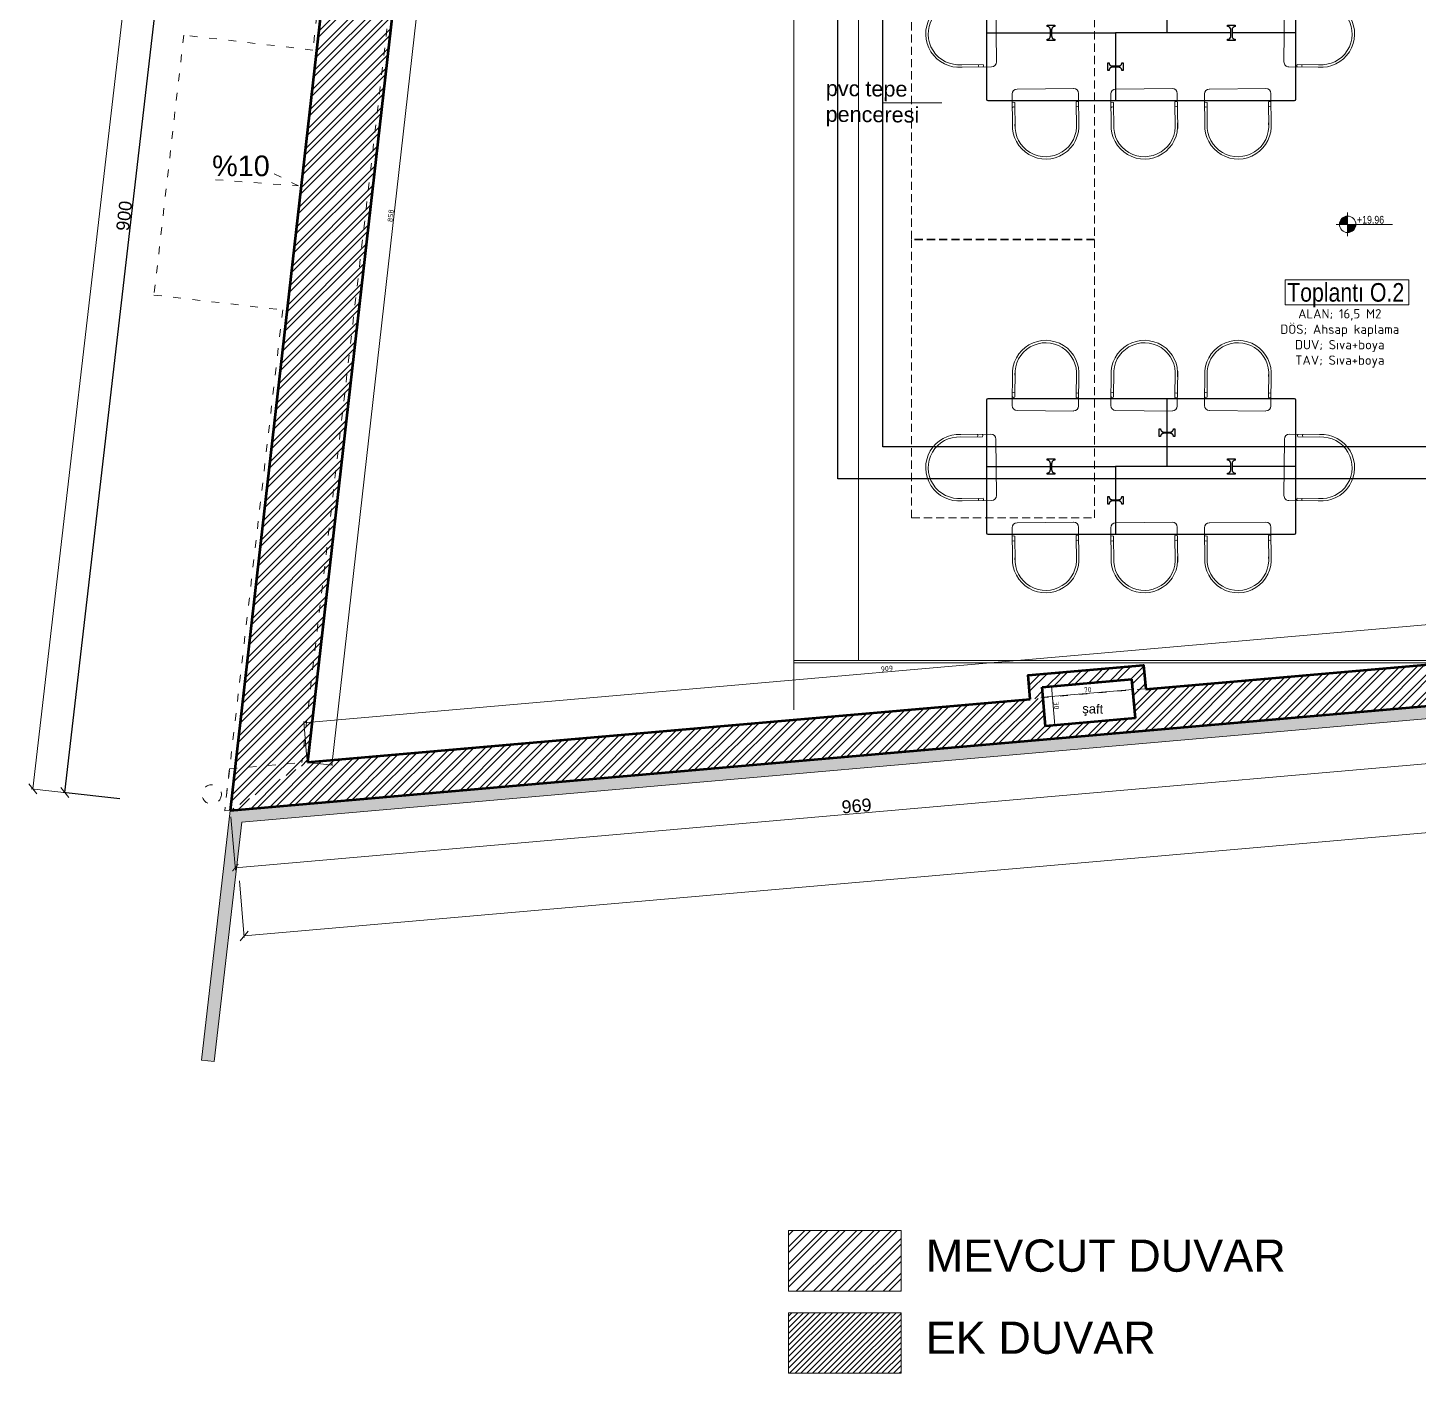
# Model space of a CAD drawing. Header units: inches. Extents: x -10121 to 9010, y 58067 to 62726.
# Drawn here: x 967 to 2046, y 59992 to 61036 of the extents above; entities that cross this region are included whole.
import ezdxf

# ---------------------------------------------------------------- set-up
doc = ezdxf.new("R2010")
doc.units = ezdxf.units.IN
doc.linetypes.add('ACAD_ISO03W100', pattern=[30, 12, -18])
doc.linetypes.add('HIDDEN', pattern=[9.525, 6.35, -3.175])
for name, color, linetype in [('2D-1$Metal', 251, 'Continuous'), ('2D-1$Wood', 35, 'Continuous'), ('S2000-025 Antet', 7, 'Continuous')]:
    doc.layers.add(name, color=color, linetype=linetype)
for name, color, linetype, lineweight in [('A-DUVAR 0.20', 41, 'Continuous', 20), ('A-DUVAR 0.50', 40, 'Continuous', 50), ('A-YAZI 0.09', 41, 'Continuous', 9), ('A-YAZI 0.15', 190, 'Continuous', 15), ('Auto-Olcu', 33, 'Continuous', 15), ('Auto-Silik', 251, 'Continuous', 5), ('Auto-Silik_Cizgiler', 47, 'Continuous', 9), ('Auto-SilikCizgiler', 251, 'Continuous', 9), ('Auto-Tefris', 32, 'Continuous', 9), ('BACAHATCH', 8, 'Continuous', 13), ('OLCU+KOT', 70, 'Continuous', 20), ('yazi mekan 020', 9, 'Continuous', 20)]:
    doc.layers.add(name, color=color, linetype=linetype, lineweight=lineweight)
doc.styles.add('1-20', font='isocpeur.ttf', dxfattribs={"height": 4})
doc.styles.get("Standard").update_dxf_attribs({"font": 'arial.ttf'})
doc.styles.add('STYLE1', font='technic_.ttf')
doc.styles.add('swis721cnbt10', font='isocpeur.ttf', dxfattribs={"height": 10})
doc.styles.add('swis721cnbt20', font='swissck.ttf', dxfattribs={"height": 20})
doc.dimstyles.get("Standard").update_dxf_attribs({"dimtxt": 0.18, "dimasz": 0.18, "dimexe": 0.18, "dimexo": 0.0625, "dimgap": 0.09, "dimtad": 0, "dimtih": 1, "dimtoh": 1, "dimdec": 4, "dimzin": 0, "dimdsep": 46, "dimtxsty": 'Standard', "dimcen": 0.09, "dimadec": 0, "dimazin": 0, "dimtfac": 1, "dimtdec": 4, "dimtofl": 0, "dimtmove": 0, "dimatfit": 3, "dimfxl": 1, "dimtolj": 1, "dimtzin": 0, "dimarcsym": 0})
doc.dimstyles.new('ölçü 1_20', dxfattribs={"dimtxt": 4, "dimasz": 1, "dimexe": 1, "dimexo": 3, "dimtad": 1, "dimdec": 0, "dimtxsty": '1-20', "dimblk": 'ARCHTICK', "dimcen": 1.5, "dimclrd": 256, "dimclre": 256, "dimclrt": 256, "dimadec": 0, "dimazin": 0, "dimtfac": 1, "dimtdec": 0, "dimtmove": 0, "dimatfit": 3, "dimldrblk": 'ARCHTICK', "dimfxl": 1, "dimlwd": -1, "dimlwe": -1, "dimarcsym": 0})
doc.dimstyles.new('ölçü 1_50', dxfattribs={"dimtxt": 10, "dimasz": 5, "dimexe": 2, "dimexo": 5, "dimtad": 1, "dimdec": 0, "dimtxsty": 'Standard', "dimblk": 'ARCHTICK', "dimcen": 2.5, "dimclrd": 256, "dimclre": 256, "dimclrt": 256, "dimadec": 0, "dimazin": 0, "dimtfac": 1, "dimtdec": 0, "dimtmove": 0, "dimatfit": 3, "dimldrblk": 'ARCHTICK', "dimfxl": 1, "dimlwd": -1, "dimlwe": -1, "dimarcsym": 0})

# ---------------------------------------------------------------- blocks, each defined once
blk = doc.blocks.new('_OBLIQUE')
at = {"color": 0, "linetype": 'ByBlock'}
blk.add_line((-0.5, -0.5), (0.5, 0.5), dxfattribs=at)
blk = doc.blocks.new('*D313')
at = {"layer": 'Auto-Olcu', "color": 0, "lineweight": -2, "ltscale": 5, "transparency": 16777216}
for p, q in [((995.6, 60442.5), (1099.1, 61336.5)), ((1141.9, 61331.5), (1097.9, 61336.6)), ((1038.3, 60437.5), (994.3, 60442.6))]:
    blk.add_line(p, q, dxfattribs=at)
at = {"layer": 'DEFPOINTS', "color": 0, "ltscale": 5, "transparency": 16777216}
for p in [(1099.1, 61336.5), (1148.8, 61330.7), (1045.3, 60436.7)]:
    blk.add_point(p, dxfattribs=at)
at = {"layer": 'Auto-Olcu', "color": 0, "lineweight": -2, "ltscale": 5, "transparency": 16777216, "xscale": 7, "yscale": 7, "zscale": 7}
for p, rotation in [((1099.1, 61336.5), 83.39249380122112), ((995.6, 60442.5), 263.3924938012211)]:
    blk.add_blockref('_OBLIQUE', p, dxfattribs=dict(at, rotation=rotation))
at = {"layer": 'Auto-Olcu', "color": 0, "ltscale": 5, "transparency": 16777216, "insert": (1041.7, 60890.1), "char_height": 10, "attachment_point": 5, "rotation": 83.3925}
blk.add_mtext('\\A1;900', dxfattribs=at)
blk = doc.blocks.new('_ARCHTICK')
at = {"color": 0, "linetype": 'ByBlock', "const_width": 0.15}
blk.add_lwpolyline([(-0.5, -0.5), (0.5, 0.5)], dxfattribs=at)
blk = doc.blocks.new('*D315')
at = {"layer": 'Auto-Olcu', "ltscale": 5, "transparency": 16777216}
for p, q in [((2089.6, 60508), (2093.2, 60466.6)), ((1127.9, 60384.2), (2093, 60468.5)), ((1124.4, 60423.7), (1128.1, 60382.2))]:
    blk.add_line(p, q, dxfattribs=at)
at = {"layer": 'DEFPOINTS', "color": 0, "ltscale": 5, "transparency": 16777216}
for p in [(2089.1, 60513), (2093, 60468.5), (1124, 60428.6)]:
    blk.add_point(p, dxfattribs=at)
at = {"layer": 'Auto-Olcu', "ltscale": 5, "transparency": 16777216, "xscale": 5, "yscale": 5, "zscale": 5}
for p, rotation in [((2093, 60468.5), 4.99457805953644), ((1127.9, 60384.2), 184.9945780595365)]:
    blk.add_blockref('_ARCHTICK', p, dxfattribs=dict(at, rotation=rotation))
at = {"layer": 'Auto-Olcu', "ltscale": 5, "transparency": 16777216, "insert": (1610, 60432.1), "char_height": 10, "attachment_point": 5, "rotation": 4.9946}
blk.add_mtext('969', dxfattribs=at)
blk = doc.blocks.new('*D318')
at = {"layer": 'Auto-Olcu', "ltscale": 5, "transparency": 16777216}
for p, q in [((1757, 60524.7), (1762.2, 60525.1)), ((1761.2, 60525), (1763.8, 60494.7)), ((1759.6, 60494.3), (1764.8, 60494.8))]:
    blk.add_line(p, q, dxfattribs=at)
at = {"layer": 'DEFPOINTS', "color": 0, "ltscale": 5, "transparency": 16777216}
for p in [(1754, 60524.4, 0), (1756.7, 60494.1), (1763.8, 60494.7)]:
    blk.add_point(p, dxfattribs=at)
at = {"layer": 'Auto-Olcu', "ltscale": 5, "transparency": 16777216}
for p, rotation in [((1761.2, 60525), 94.99457805951812), ((1763.8, 60494.7), 274.9945780595181)]:
    blk.add_blockref('_ARCHTICK', p, dxfattribs=dict(at, rotation=rotation))
at = {"layer": 'Auto-Olcu', "ltscale": 5, "transparency": 16777216, "insert": (1765.1, 60510.1), "char_height": 4, "attachment_point": 5, "rotation": 274.9946, "style": '1-20'}
blk.add_mtext('30', dxfattribs=at)
blk = doc.blocks.new('*D319')
at = {"layer": 'Auto-Olcu', "ltscale": 5, "transparency": 16777216}
for p, q in [((1754.3, 60521.4), (1754.8, 60515.6)), ((1754.7, 60516.6), (1824.4, 60522.6)), ((1824, 60527.5), (1824.5, 60521.7))]:
    blk.add_line(p, q, dxfattribs=at)
at = {"layer": 'DEFPOINTS', "color": 0, "ltscale": 5, "transparency": 16777216}
for p in [(1823.7, 60530.5, 0), (1754, 60524.4, 0), (1824.4, 60522.6)]:
    blk.add_point(p, dxfattribs=at)
at = {"layer": 'Auto-Olcu', "ltscale": 5, "transparency": 16777216}
for p, rotation in [((1824.4, 60522.6), 4.994578059537012), ((1754.7, 60516.6), 184.994578059537)]:
    blk.add_blockref('_ARCHTICK', p, dxfattribs=dict(at, rotation=rotation))
at = {"layer": 'Auto-Olcu', "ltscale": 5, "transparency": 16777216, "insert": (1789.3, 60522.2), "char_height": 4, "attachment_point": 5, "rotation": 4.9946, "style": '1-20'}
blk.add_mtext('70', dxfattribs=at)
blk = doc.blocks.new('*D334')
at = {"layer": 'Auto-Olcu', "ltscale": 5, "transparency": 16777216}
for p, q in [((1181.1, 60496.6), (2086.5, 60575.7)), ((2088.9, 60548.1), (2086.4, 60576.7)), ((1183.5, 60469), (1181, 60497.6))]:
    blk.add_line(p, q, dxfattribs=at)
at = {"layer": 'DEFPOINTS', "color": 0, "ltscale": 5, "transparency": 16777216}
for p in [(2086.5, 60575.7), (2089.1, 60545.1), (1183.8, 60466)]:
    blk.add_point(p, dxfattribs=at)
at = {"layer": 'Auto-Olcu', "ltscale": 5, "transparency": 16777216}
for p, rotation in [((2086.5, 60575.7), 4.994578059538653), ((1181.1, 60496.6), 184.9945780595387)]:
    blk.add_blockref('_ARCHTICK', p, dxfattribs=dict(at, rotation=rotation))
at = {"layer": 'Auto-Olcu', "ltscale": 5, "transparency": 16777216, "insert": (1633.5, 60538.7), "char_height": 4, "attachment_point": 5, "rotation": 4.9946, "style": '1-20'}
blk.add_mtext('909', dxfattribs=at)
blk = doc.blocks.new('*D520')
at = {"layer": 'Auto-Olcu', "ltscale": 5, "transparency": 16777216}
for p, q in [((1283.4, 61317.9), (1300.3, 61316)), ((1299.3, 61316.1), (1202.7, 60463.8)), ((1186.7, 60465.6), (1203.7, 60463.7))]:
    blk.add_line(p, q, dxfattribs=at)
at = {"layer": 'DEFPOINTS', "color": 0, "ltscale": 5, "transparency": 16777216}
for p in [(1280.4, 61318.2), (1183.8, 60466), (1202.7, 60463.8)]:
    blk.add_point(p, dxfattribs=at)
at = {"layer": 'Auto-Olcu', "ltscale": 5, "transparency": 16777216}
for p, rotation in [((1299.3, 61316.1), 83.52805303860332), ((1202.7, 60463.8), 263.5280530386033)]:
    blk.add_blockref('_ARCHTICK', p, dxfattribs=dict(at, rotation=rotation))
at = {"layer": 'Auto-Olcu', "ltscale": 5, "transparency": 16777216, "insert": (1248.4, 60890.2), "char_height": 4, "attachment_point": 5, "rotation": 83.5281, "style": '1-20'}
blk.add_mtext('858', dxfattribs=at)
blk = doc.blocks.new('rfsdfw')
at = {"layer": '2D-1$Metal'}
for p, q in [((197328.8, -65279.3), (197328.8, -65273.3)), ((197328.8, -65273.3), (197329.8, -65273.3)), ((197339.8, -65273.3), (197340.8, -65273.3)), ((197340.8, -65273.3), (197340.8, -65279.3)), ((197329.8, -65279.3), (197328.8, -65279.3)), ((197340.8, -65279.3), (197339.8, -65279.3)), ((197241.8, -65297.6), (197241.8, -65296.6)), ((197241.8, -65296.6), (197247.8, -65296.6)), ((197247.8, -65296.6), (197247.8, -65297.6)), ((197381.8, -65297.6), (197381.8, -65296.6)), ((197381.8, -65296.6), (197387.8, -65296.6)), ((197387.8, -65296.6), (197387.8, -65297.6)), ((197241.8, -65308.6), (197241.8, -65307.6)), ((197247.8, -65308.6), (197241.8, -65308.6)), ((197247.8, -65307.6), (197247.8, -65308.6)), ((197381.8, -65308.6), (197381.8, -65307.6)), ((197387.8, -65308.6), (197381.8, -65308.6)), ((197384.3, -65302.6), (197384.3, -65300.1)), ((197384.3, -65305.1), (197384.3, -65302.6)), ((197385.3, -65300.1), (197385.3, -65302.6)), ((197385.3, -65302.6), (197385.3, -65305.1)), ((197387.8, -65307.6), (197387.8, -65308.6)), ((197288.8, -65331.8), (197288.8, -65325.8)), ((197288.8, -65325.8), (197289.8, -65325.8)), ((197299.8, -65325.8), (197300.8, -65325.8)), ((197300.8, -65325.8), (197300.8, -65331.8)), ((197289.8, -65331.8), (197288.8, -65331.8)), ((197300.8, -65331.8), (197299.8, -65331.8))]:
    blk.add_line(p, q, dxfattribs=at)
for centre, start, end in [((197381.8, -65300.1), 0, 90), ((197387.8, -65300.1), 90, 180), ((197381.8, -65305.1), 270, 0), ((197387.8, -65305.1), 180, 270)]:
    blk.add_arc(centre, 2.5, start, end, dxfattribs=at)
for points, weights, knots in [([(197329.8, -65273.3), (197329.8, -65275.8), (197332.3, -65275.8), (197333.6, -65275.8), (197334.8, -65275.8)], [1, 0.707106781186, 1, 1, 1], [0, 0, 0, 39.269908, 39.269908, 51.769908, 51.769908, 51.769908]), ([(197334.8, -65276.8), (197333.6, -65276.8), (197332.3, -65276.8), (197329.8, -65276.8), (197329.8, -65279.3)], [1, 1, 1, 0.707106781187, 1], [97.079633, 97.079633, 97.079633, 109.579633, 109.579633, 148.849541, 148.849541, 148.849541]), ([(197334.8, -65275.8), (197336.1, -65275.8), (197337.3, -65275.8), (197339.8, -65275.8), (197339.8, -65273.3)], [1, 1, 1, 0.707106900396, 1], [-86.460184, -86.460184, -86.460184, -73.960184, -73.960184, -34.690277, -34.690277, -34.690277]), ([(197339.8, -65279.3), (197339.8, -65276.8), (197337.3, -65276.8), (197336.1, -65276.8), (197334.8, -65276.8)], [1, 0.707106781187, 1, 1, 1], [0, 0, 0, 39.269908, 39.269908, 51.769908, 51.769908, 51.769908]), ([(197244.3, -65302.6), (197244.3, -65301.3), (197244.3, -65300.1), (197244.3, -65297.6), (197241.8, -65297.6)], [1, 1, 1, 0.707106900396, 1], [-86.460184, -86.460184, -86.460184, -73.960184, -73.960184, -34.690277, -34.690277, -34.690277]), ([(197247.8, -65297.6), (197245.3, -65297.6), (197245.3, -65300.1), (197245.3, -65301.3), (197245.3, -65302.6)], [1, 0.707106781186, 1, 1, 1], [0, 0, 0, 39.269908, 39.269908, 51.769908, 51.769908, 51.769908]), ([(197241.8, -65307.6), (197244.3, -65307.6), (197244.3, -65305.1), (197244.3, -65303.8), (197244.3, -65302.6)], [1, 0.707106781187, 1, 1, 1], [0, 0, 0, 39.269908, 39.269908, 51.769908, 51.769908, 51.769908]), ([(197245.3, -65302.6), (197245.3, -65303.8), (197245.3, -65305.1), (197245.3, -65307.6), (197247.8, -65307.6)], [1, 1, 1, 0.707106781187, 1], [97.079633, 97.079633, 97.079633, 109.579633, 109.579633, 148.849541, 148.849541, 148.849541]), ([(197289.8, -65325.8), (197289.8, -65328.3), (197292.3, -65328.3), (197293.6, -65328.3), (197294.8, -65328.3)], [1, 0.707106781187, 1, 1, 1], [0, 0, 0, 39.269908, 39.269908, 51.769908, 51.769908, 51.769908]), ([(197294.8, -65329.3), (197293.6, -65329.3), (197292.3, -65329.3), (197289.8, -65329.3), (197289.8, -65331.8)], [1, 1, 1, 0.707106781186, 1], [97.079633, 97.079633, 97.079633, 109.579633, 109.579633, 148.849541, 148.849541, 148.849541]), ([(197294.8, -65328.3), (197296.1, -65328.3), (197297.3, -65328.3), (197299.8, -65328.3), (197299.8, -65325.8)], [1, 1, 1, 0.707106900396, 1], [-86.460184, -86.460184, -86.460184, -73.960184, -73.960184, -34.690277, -34.690277, -34.690277]), ([(197299.8, -65331.8), (197299.8, -65329.3), (197297.3, -65329.3), (197296.1, -65329.3), (197294.8, -65329.3)], [1, 0.707106781187, 1, 1, 1], [0, 0, 0, 39.269908, 39.269908, 51.769908, 51.769908, 51.769908])]:
    blk.add_rational_spline(points, weights, degree=2, knots=knots, dxfattribs=at)
at = {"layer": '2D-1$Wood'}
for p, q in [((197194.8, -65251.1), (197194.8, -65302.6)), ((197334.8, -65250.1), (197195.8, -65250.1)), ((197433.8, -65250.1), (197334.8, -65250.1)), ((197334.8, -65250.1), (197334.8, -65275.8)), ((197434.8, -65302.6), (197434.8, -65251.1)), ((197334.8, -65276.8), (197334.8, -65302.6)), ((197194.8, -65302.6), (197244.3, -65302.6)), ((197194.8, -65302.6), (197194.8, -65354.1)), ((197245.3, -65302.6), (197294.8, -65302.6)), ((197294.8, -65302.6), (197294.8, -65328.3)), ((197384.3, -65302.6), (197294.8, -65302.6)), ((197434.8, -65302.6), (197385.3, -65302.6)), ((197434.8, -65354.1), (197434.8, -65302.6)), ((197294.8, -65329.3), (197294.8, -65355.1)), ((197195.8, -65355.1), (197294.8, -65355.1)), ((197294.8, -65355.1), (197433.8, -65355.1))]:
    blk.add_line(p, q, dxfattribs=at)
for centre, start, end in [((197195.8, -65251.1), 90, 180), ((197433.8, -65251.1), 0, 90), ((197195.8, -65354.1), 180, 270), ((197433.8, -65354.1), 270, 0)]:
    blk.add_arc(centre, 1, start, end, dxfattribs=at)
blk = doc.blocks.new('GHHTE')
at = {"layer": 'Auto-Tefris'}
for p, q in [((17452.5, -2852.5), (17452.5, -2852.5)), ((17452.5, -2852.5), (17452.5, -2852.5)), ((17426.5, -2876.3), (17426.2, -2903)), ((17428.4, -2876.4), (17428.2, -2896.5)), ((17475.9, -2897), (17476.1, -2876.5)), ((17477.7, -2903.6), (17478, -2876.4)), ((17430, -2906.9), (17473.9, -2907.4))]:
    blk.add_line(p, q, dxfattribs=at)
for centre, radius, start, end in [((17452.2, -2878.3), 25.8, 354.5907, 183.1943), ((17452.2, -2878.3), 23.9, 354.5907, 183.1943), ((17427.3, -2891.1), 1.87, 238.7846, 300.0145), ((17427.3, -2894.9), 1.87, 238.7846, 300.0145), ((17476.9, -2891.6), 1.87, 238.7846, 300.0145), ((17476.8, -2895.4), 1.87, 238.7846, 300.0145), ((17430, -2903.1), 3.81, 179.3995, 269.3995), ((17473.9, -2903.5), 3.81, 269.3995, 359.3995)]:
    blk.add_arc(centre, radius, start, end, dxfattribs=at)

msp = doc.modelspace()

# ---------------------------------------------------------------- hatches: boundary and pattern name
at = {"layer": 'Auto-Silik_Cizgiler'}
h = msp.add_hatch(dxfattribs=at)
h.set_pattern_fill('ANSI32', color=256)
h.set_pattern_definition([(45, (16417.451, 60134.037), (-6.735192, 6.735192), []), (45, (16421.9415, 60134.037), (-6.735192, 6.735192), [])])
h.paths.add_polyline_path([(1124, 60428.6), (1183.9, 60466), (1377.7, 62175.8), (1327.4, 62221.8)])
h.paths.add_polyline_path([(1220.8, 60792.3), (1221, 60792.2), (1209.1, 60687.9), (1208.9, 60688)], flags=16)
h.paths.add_polyline_path([(1251.6, 61063.5), (1251.9, 61063.5), (1240.2, 60961.2), (1239.9, 60961.2)], flags=16)
h.paths.add_polyline_path([(1274.5, 61265.5), (1274.5, 61265.5), (1270.1, 61226.8), (1270.1, 61226.8)], flags=16)
h.paths.add_polyline_path([(1189.9, 60519.7), (1189.9, 60519), (1183.7, 60464.4), (1183.6, 60464.7)], flags=16)
h = msp.add_hatch(dxfattribs=at)
h.set_pattern_fill('ANSI32', color=256)
h.set_pattern_definition([(45, (35076.8135, 976.715), (-6.7351921, 6.7351921), []), (45, (35081.304, 976.715), (-6.7351921, 6.7351921), [])])
h.paths.add_polyline_path([(3165.6, 60632.9), (3161, 60629.7), (3220.9, 60633), (3167, 60630.4)], flags=16)
h.paths.add_polyline_path([(2291.5, 60569.6), (2294.4, 60541), (2354.1, 60546.2), (2351.3, 60574.9)], flags=16)
h.paths.add_polyline_path([(3326.4, 60621.1), (3326.4, 60691.1), (3299.9, 60689.3), (3299.9, 60716.4), (3251, 60716.4), (3251, 60697.3), (3250.9, 60692.7), (3251.4, 60686), (3254.4, 60655.7), (3184.7, 60648.8), (3182.8, 60668.1), (3148.1, 60664.7), (3100.8, 60660), (3100.8, 60660), (3010, 60651.1), (3010, 60629.1), (2807, 60612.4), (2807, 60631), (2731.5, 60623.6), (2731.5, 60660.6), (2712.9, 60660.6), (2712.9, 60665.6), (2703.5, 60665.6), (2703.5, 60603.9), (2375.9, 60577), (2375.9, 60655), (2354.1, 60655), (2354.1, 60546.2), (2294.4, 60541), (2291.7, 60570.1), (2281.8, 60569.4), (2281.8, 60569.3), (2089.1, 60553.5), (2089.1, 60545.1), (1824.5, 60522), (1826.4, 60500.2), (1756.7, 60494.1), (1754.8, 60515.9), (1183.8, 60466), (1124, 60428.6)])
h = msp.add_hatch(dxfattribs=at)
h.set_pattern_fill('ANSI32', color=256, scale=28)
h.set_pattern_definition([(45, (35076.813, 976.715), (-7.4246212, 7.4246212), []), (45, (35081.763, 976.715), (-7.4246212, 7.4246212), [])])
h.paths.add_polyline_path([(1823.7, 60530.5), (1824.5, 60522), (1834.4, 60522.8), (1832.8, 60541.3), (1743.2, 60533.5), (1744.8, 60515), (1754.8, 60515.9), (1754, 60524.4)])
h = msp.add_hatch(dxfattribs=at)
h.set_pattern_fill('ANSI32', color=256)
h.set_pattern_definition([(45, (48034.25, 50678.464), (-6.735192, 6.735192), []), (45, (48038.74, 50678.464), (-6.735192, 6.735192), [])])
h.paths.add_polyline_path([(1557.2, 60102.6), (1644.5, 60102.6), (1644.5, 60055.6), (1557.2, 60055.6)])
h = msp.add_hatch(dxfattribs=at)
h.set_pattern_fill('ANSI31', color=256)
h.set_pattern_definition([(45, (48034.25, 50678.4637), (-2.24506403, 2.24506403), [])])
h.paths.add_polyline_path([(1557.2, 60038.8), (1644.5, 60038.8), (1644.5, 59991.9), (1557.2, 59991.9)])
at = {"layer": 'BACAHATCH'}
msp.add_hatch(color=256, dxfattribs=at).paths.add_polyline_path([(2091.1, 60503.1), (2091.1, 60513.2), (1124, 60428.6), (1101.6, 60234.9), (1111.5, 60233.8), (1133, 60419.4)])
at = {"layer": 'OLCU+KOT'}
h = msp.add_hatch(color=256, dxfattribs=at)
h.paths.add_polyline_path([(1991.1, 60889.9, 0.414214), (1984.7, 60883.5), (1991.1, 60883.5)])
h.paths.add_polyline_path([(1997.5, 60883.5), (1991.1, 60883.5), (1991.1, 60877.1, 0.414214)])

# ---------------------------------------------------------------- linework, layer by layer
msp.add_lwpolyline([(1630.5, 62696.9), (4355.5, 62696.9), (4355.5, 60710.9), (1630.5, 60710.9)], close=True)
at = {"layer": 'A-DUVAR 0.20', "ltscale": 0.8}
for points in [[(1557.2, 60102.6), (1644.5, 60102.6), (1644.5, 60055.6), (1557.2, 60055.6)], [(1557.2, 60038.8), (1644.5, 60038.8), (1644.5, 59991.9), (1557.2, 59991.9)]]:
    msp.add_lwpolyline(points, close=True, dxfattribs=at)
at = {"layer": 'A-DUVAR 0.50'}
for p, q in [((1377.7, 62175.8), (1183.8, 60466)), ((1224.7, 61316), (1124, 60428.6)), ((1834.4, 60522.8), (2089.1, 60545.1)), ((1124, 60428.6), (2088.5, 60512.9)), ((1183.8, 60466), (1744.8, 60515))]:
    msp.add_line(p, q, dxfattribs=at)
at = {"layer": 'A-DUVAR 0.50', "extrusion": (-1.9069e-05, 0.000218198, 1)}
for p, q in [((1754, 60524.4, 0), (1823.7, 60530.5, 0)), ((1826.4, 60500.2), (1823.7, 60530.5, 0)), ((1756.7, 60494.1), (1754, 60524.4, 0)), ((1826.4, 60500.2), (1756.7, 60494.1))]:
    msp.add_line(p, q, dxfattribs=at)
at = {"layer": 'A-DUVAR 0.50', "elevation": 0}
msp.add_lwpolyline([(1744.8, 60515), (1743.2, 60533.5), (1832.8, 60541.3), (1834.4, 60522.8)], dxfattribs=at)
at = {"layer": 'A-YAZI 0.09'}
msp.add_line((1630.3, 60977.7), (1676.1, 60977.7), dxfattribs=at)
at = {"layer": 'Auto-Olcu', "ltscale": 5}
for p, q in [((970.8, 60445.3), (1178.5, 62239)), ((1134.8, 60331.2), (3326.4, 60522.7)), ((1038.3, 60437.5), (969.5, 60445.5)), ((1131.1, 60374), (1134.9, 60329.9))]:
    msp.add_line(p, q, dxfattribs=at)
at = {"layer": 'Auto-Silik', "linetype": 'HIDDEN'}
for points in [[(1794.7, 60872.1), (1652.7, 60872.1), (1652.7, 61138.1), (1794.7, 61138.1), (1794.7, 60872.1)], [(1794.7, 60871.6), (1652.7, 60871.6), (1652.7, 60655.6), (1794.7, 60655.6), (1794.7, 60871.6)]]:
    msp.add_lwpolyline(points, dxfattribs=at)
at = {"layer": 'Auto-SilikCizgiler', "color": 1, "linetype": 'ACAD_ISO03W100', "ltscale": 0.5, "true_color": 0xe60000}
for p, q in [((1119.7, 60428.4), (3326.4, 60621.3)), ((1648.5, 60506.8), (2089.2, 60545.3)), ((1123.4, 60460.9), (1648.5, 60506.8))]:
    msp.add_line(p, q, dxfattribs=at)
for points in [[(1261.9, 61656.2), (1188.1, 61018.8)], [(1278.4, 61318.4), (1179.6, 60465.8)], [(1188.1, 61018.8), (1087.9, 61030.3), (1064.8, 60828.6), (1164.7, 60817.1)], [(1112.4, 60918.1), (1176.9, 60913.3), (1155.2, 60924.2)], [(1164.7, 60817.1), (1119.7, 60428.3)], [(1123.4, 60460.9), (1119.7, 60428.3)]]:
    msp.add_lwpolyline(points, dxfattribs=at)
msp.add_circle((1109.6, 60441.1), 7.5, dxfattribs=at)
at = {"layer": 'Auto-Tefris', "ltscale": 2}
for p, q in [((1561.4, 60506.7), (1561.4, 61327.4)), ((2089.1, 60545.1), (1561.4, 60545.1)), ((2089.1, 60543.1), (1561.4, 60543.1))]:
    msp.add_line(p, q, dxfattribs=at)
msp.add_lwpolyline([(1561.4, 60545.1), (1611.4, 60545.1), (1611.4, 61325.9), (1561.4, 61325.9)], close=True, dxfattribs=at)
at = {"layer": 'BACAHATCH'}
for p, q in [((3326.4, 60611.1), (1133, 60419.4)), ((1101.6, 60234.9), (1124, 60428.6)), ((1133, 60419.4), (1111.5, 60233.8)), ((1111.5, 60233.8), (1101.6, 60234.9))]:
    msp.add_line(p, q, dxfattribs=at)
at = {"layer": 'OLCU+KOT'}
for p, q in [((1991.1, 60892.6), (1991.1, 60874.4)), ((1982.2, 60883.5), (2025.8, 60883.5))]:
    msp.add_line(p, q, dxfattribs=at)
msp.add_circle((1991.1, 60883.5), 6.38, dxfattribs=at)
at = {"layer": 'S2000-025 Antet'}
msp.add_lwpolyline([(1595.5, 62725.9), (4365.5, 62725.9), (4365.5, 60685.9), (1595.5, 60685.9)], close=True, dxfattribs=at)
at = {"layer": 'yazi mekan 020'}
msp.add_lwpolyline([(1942.5, 60821), (2038.5, 60821), (2038.5, 60840.4), (1942.5, 60840.4)], close=True, dxfattribs=at)

# ---------------------------------------------------------------- block references
for p in [(-195483.9, 126334.7), (-195483.9, 125998.1)]:
    msp.add_blockref('rfsdfw', p)
at = {"layer": 'A-YAZI 0.15', "xscale": -1}
for p, rotation in [((-1188.8, 78483.4), 90), ((-15695.4, 58081.6), 180), ((-15618.8, 58081.6), 180), ((-15546.2, 58081.6), 180), ((-1188.8, 78146.8), 90), ((-15695.4, 57745), 180), ((-15618.8, 57745), 180), ((-15546.2, 57745), 180)]:
    msp.add_blockref('GHHTE', p, dxfattribs=dict(at, rotation=rotation))
at = {"layer": 'A-YAZI 0.15', "rotation": 270}
for p in [(4849, 78483.4), (4849, 78146.8)]:
    msp.add_blockref('GHHTE', p, dxfattribs=at)
at = {"layer": 'A-YAZI 0.15'}
for p in [(-15695.4, 63646), (-15618.8, 63646), (-15546.2, 63646)]:
    msp.add_blockref('GHHTE', p, dxfattribs=at)
at = {"layer": 'Auto-Olcu', "ltscale": 5}
for p, xscale, yscale, zscale, rotation in [((970.8, 60445.3), 7, 7, 7, 263.3924517565064), ((1134.8, 60331.2), 6.999999999999998, 6.999999999999998, 6.999999999999998, 184.9945780595367)]:
    msp.add_blockref('_OBLIQUE', p, dxfattribs=dict(at, xscale=xscale, yscale=yscale, zscale=zscale, rotation=rotation))

# ---------------------------------------------------------------- texts
at = {"layer": 'A-YAZI 0.09', "attachment_point": 1}
for s, insert, char_height, width, rotation in [('pvc tepe penceresi', (1586.2, 60995.1), 12, 110.932, 359.5216), ('şaft', (1785.3, 60511.3, -0.2), 7.2, 87.756, 358.5748)]:
    msp.add_mtext(s, dxfattribs=dict(at, insert=insert, char_height=char_height, width=width, rotation=rotation))
at = {"layer": 'A-YAZI 0.15', "char_height": 25, "width": 936.029, "attachment_point": 1}
for s, insert in [('MEVCUT DUVAR', (1663.7, 60095.6)), ('EK DUVAR', (1663.7, 60031.9))]:
    msp.add_mtext(s, dxfattribs=dict(at, insert=insert))
at = {"layer": 'Auto-SilikCizgiler', "color": 1, "linetype": 'ACAD_ISO03W100', "ltscale": 0.5, "true_color": 0xe60000}
msp.add_text('%10', height=16, dxfattribs=at).set_placement((1109.9, 60920.9))
at = {"layer": 'OLCU+KOT', "style": 'STYLE1'}
msp.add_text('+19.96', height=5.94, dxfattribs=at).set_placement((1998.4, 60884.1))
at = {"layer": 'yazi mekan 020', "style": 'swis721cnbt20'}
msp.add_text('Toplantı O.2', height=14.4, dxfattribs=at).set_placement((1944.2, 60823.5))
at = {"layer": 'yazi mekan 020', "insert": (1985, 60817.7), "char_height": 7.2, "attachment_point": 2, "style": 'swis721cnbt10'}
msp.add_mtext('ALAN; 16,5 M2\\P\\pi-165.6,l165.6;DÖS; Ahsap kaplama\\PDUV; Sıva+boya\\PTAV; Sıva+boya', dxfattribs=at)

# ---------------------------------------------------------------- dimensions: what is measured, and where the dimension line sits
at = {"layer": 'Auto-Olcu', "ltscale": 5}
dim = msp.add_aligned_dim(p1=(1045.3, 60436.7), p2=(1148.8, 61330.7), distance=50, dimstyle='Standard', override={"dimtxt": 10, "dimasz": 7, "dimexe": 1.25, "dimexo": 7, "dimgap": 0.625, "dimtad": 1, "dimtih": 0, "dimtoh": 0, "dimdec": 0, "dimzin": 8, "dimblk1": 'OBLIQUE', "dimblk2": 'OBLIQUE', "dimsah": 1, "dimcen": 2.5, "dimtofl": 1, "dimldrblk": 'OBLIQUE'}, dxfattribs=at)
dim.commit()
dim.dimension.update_dxf_attribs({"geometry": '*D313', "text_midpoint": (1041.7, 60890.1)})
for p1, p2, distance, dimstyle, picture, middle in [((1280.4, 61318.2), (1183.8, 60466), 19, 'ölçü 1_20', '*D520', (1248.4, 60890.2)), ((1183.8, 60466), (2089.1, 60545.1), 30.7, 'ölçü 1_20', '*D334', (1633.5, 60538.7)), ((1754, 60524.4, 0), (1823.7, 60530.5, 0), -7.9, 'ölçü 1_20', '*D319', (1789.3, 60522.2)), ((1754, 60524.4, 0), (1756.7, 60494.1), 7.2, 'ölçü 1_20', '*D318', (1765.1, 60510.1)), ((1124, 60428.6), (2089.1, 60513), -44.6, 'ölçü 1_50', '*D315', (1610, 60432.1))]:
    dim = msp.add_aligned_dim(p1=p1, p2=p2, distance=distance, dimstyle=dimstyle, dxfattribs=at)
    dim.commit()
    dim.dimension.update_dxf_attribs({"geometry": picture, "text_midpoint": middle})

doc.saveas('drawing.dxf')
